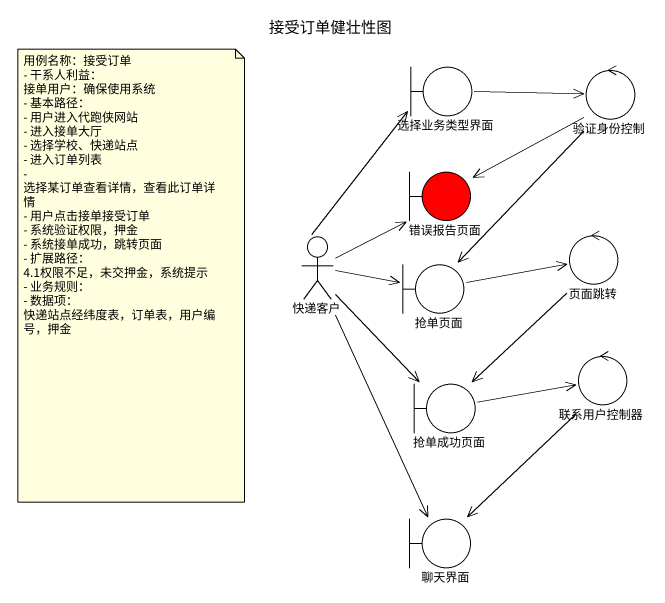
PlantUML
@startuml
title 接受订单健壮性图
boundary 选择业务类型界面
control 验证身份控制
boundary 错误报告页面 #FF0000
actor 快递客户
boundary 抢单页面
control 页面跳转
control 联系用户控制器
boundary 抢单成功页面
boundary 聊天界面
选择业务类型界面 -right-> 验证身份控制
验证身份控制 --> 错误报告页面
验证身份控制 --> 抢单页面
快递客户 -up-> 选择业务类型界面
快递客户 -up-> 错误报告页面
快递客户 -right-> 抢单页面
快递客户 --> 抢单成功页面
快递客户 --> 聊天界面
抢单页面 -right-> 页面跳转
页面跳转 --> 抢单成功页面
联系用户控制器 --> 聊天界面
抢单成功页面 -right-> 联系用户控制器
note as N1
  用例名称：接受订单
  - 干系人利益：
  接单用户：确保使用系统
  - 基本路径：
  - 用户进入代跑侠网站
  - 进入接单大厅
  - 选择学校、快递站点
  - 进入订单列表
  - 选择某订单查看详情，查看此订单详情
  - 用户点击接单接受订单
  - 系统验证权限，押金
  - 系统接单成功，跳转页面
  - 扩展路径：
  4.1权限不足，未交押金，系统提示
  - 业务规则：
  - 数据项：
  快递站点经纬度表，订单表，用户编号，押金
end note
@enduml
